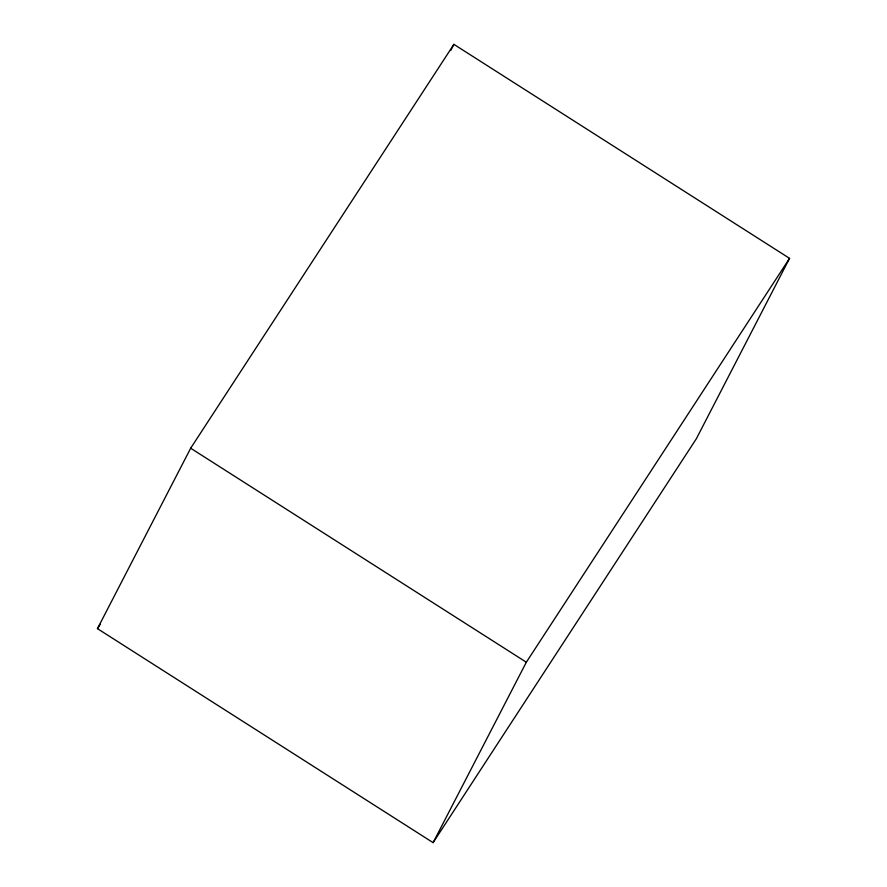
<?xml version="1.0" encoding="UTF-8"?>
<svg xmlns="http://www.w3.org/2000/svg" width="887" height="887" viewBox="0 0 887 887"><rect width="100%" height="100%" fill="white"/><g stroke="black" fill="none" stroke-linecap="round" stroke-linejoin="round"><path stroke-width="1.33" d="M97.459 628.65L190.672 448.223L453.889 44.35L789.541 258.35L696.328 438.777L433.111 842.65L97.459 628.65L100.475 624.016M450.718 50.492L453.889 44.35M433.111 842.65L526.335 662.223L789.541 258.35M190.672 448.223L526.335 662.223"/></g></svg>
